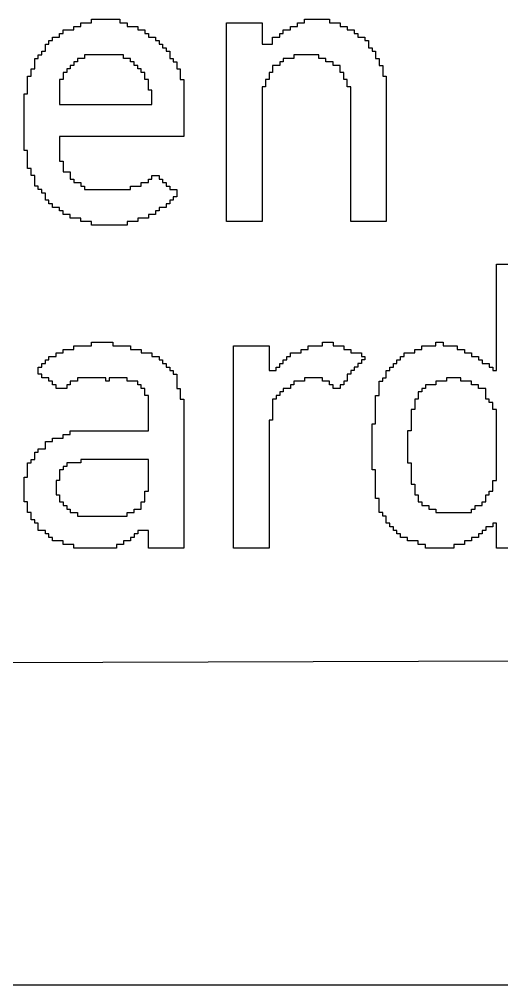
# Model space of a CAD drawing. Header units: millimetres. Extents: x -1.9 to 9.1, y -3.1 to 5.4.
# Drawn here: x 8.3752 to 8.5221, y -2.7498 to -2.4558 of the extents above; entities that cross this region are included whole.
import ezdxf

# ---------------------------------------------------------------- set-up
doc = ezdxf.new("R2010")
doc.units = ezdxf.units.MM
doc.header["$MEASUREMENT"] = 0
doc.layers.add('Mechanical11', color=56, linetype='Continuous')

msp = doc.modelspace()

# ---------------------------------------------------------------- linework, layer by layer
at = {"layer": 'Mechanical11'}
for p, q in [((8.39183, -2.45903), (8.39183, -2.45795)), ((8.39183, -2.45795), (8.394, -2.45795)), ((8.394, -2.45795), (8.394, -2.45687)), ((8.394, -2.45687), (8.39724, -2.45687)), ((8.39724, -2.45687), (8.39724, -2.45579)), ((8.39724, -2.45579), (8.40589, -2.45579)), ((8.40589, -2.45579), (8.40589, -2.45687)), ((8.40589, -2.45687), (8.40805, -2.45687)), ((8.40805, -2.45687), (8.40805, -2.45795)), ((8.40805, -2.45795), (8.41129, -2.45795)), ((8.41129, -2.45795), (8.41129, -2.45903)), ((8.43832, -2.45795), (8.43832, -2.45687)), ((8.43832, -2.45687), (8.44913, -2.45687)), ((8.43832, -2.45903), (8.43832, -2.45795)), ((8.44913, -2.45687), (8.44913, -2.45795)), ((8.44913, -2.45795), (8.44913, -2.45903)), ((8.45777, -2.45903), (8.45777, -2.45795)), ((8.45777, -2.45795), (8.45994, -2.45795)), ((8.45994, -2.45795), (8.45994, -2.45687)), ((8.45994, -2.45687), (8.4621, -2.45687)), ((8.4621, -2.45687), (8.4621, -2.45579)), ((8.4621, -2.45579), (8.46966, -2.45579)), ((8.46966, -2.45579), (8.46966, -2.45687)), ((8.46966, -2.45687), (8.47291, -2.45687)), ((8.47291, -2.45687), (8.47291, -2.45795)), ((8.47291, -2.45795), (8.47507, -2.45795)), ((8.47507, -2.45795), (8.47507, -2.45903)), ((8.38535, -2.46227), (8.38535, -2.46119)), ((8.38535, -2.46119), (8.38751, -2.46119)), ((8.38751, -2.46119), (8.38751, -2.46011)), ((8.38751, -2.46011), (8.38859, -2.46011)), ((8.38859, -2.46011), (8.38859, -2.45903)), ((8.38859, -2.45903), (8.39183, -2.45903)), ((8.41129, -2.45903), (8.41345, -2.45903)), ((8.41345, -2.45903), (8.41345, -2.46011)), ((8.41345, -2.46011), (8.41454, -2.46011)), ((8.41454, -2.46011), (8.41454, -2.46119)), ((8.41454, -2.46119), (8.4167, -2.46119)), ((8.4167, -2.46119), (8.4167, -2.46227)), ((8.43832, -2.46011), (8.43832, -2.45903)), ((8.43832, -2.46119), (8.43832, -2.46011)), ((8.43832, -2.46227), (8.43832, -2.46119)), ((8.44913, -2.45903), (8.44913, -2.46011)), ((8.44913, -2.46011), (8.44913, -2.46119)), ((8.44913, -2.46119), (8.44913, -2.46227)), ((8.45237, -2.46227), (8.45237, -2.46119)), ((8.45237, -2.46119), (8.45453, -2.46119)), ((8.45453, -2.46119), (8.45453, -2.46011)), ((8.45453, -2.46011), (8.45561, -2.46011)), ((8.45561, -2.46011), (8.45561, -2.45903)), ((8.45561, -2.45903), (8.45777, -2.45903)), ((8.47507, -2.45903), (8.47723, -2.45903)), ((8.47723, -2.45903), (8.47723, -2.46011)), ((8.47723, -2.46011), (8.47831, -2.46011)), ((8.47831, -2.46011), (8.47831, -2.46119)), ((8.47831, -2.46119), (8.48047, -2.46119)), ((8.48047, -2.46119), (8.48047, -2.46227)), ((8.38319, -2.46443), (8.38319, -2.46335)), ((8.38319, -2.46335), (8.38427, -2.46335)), ((8.38427, -2.46335), (8.38427, -2.46227)), ((8.38427, -2.46227), (8.38535, -2.46227)), ((8.4167, -2.46227), (8.41778, -2.46227)), ((8.41778, -2.46227), (8.41778, -2.46335)), ((8.41778, -2.46335), (8.41886, -2.46335)), ((8.41886, -2.46335), (8.41886, -2.46443)), ((8.43832, -2.46335), (8.43832, -2.46227)), ((8.43832, -2.46443), (8.43832, -2.46335)), ((8.44913, -2.46227), (8.44913, -2.46335)), ((8.44913, -2.46335), (8.45237, -2.46335)), ((8.45237, -2.46335), (8.45237, -2.46227)), ((8.48047, -2.46227), (8.48156, -2.46227)), ((8.48156, -2.46227), (8.48156, -2.46335)), ((8.48156, -2.46335), (8.48156, -2.46443)), ((8.38103, -2.46768), (8.38103, -2.4666)), ((8.38103, -2.4666), (8.38211, -2.4666)), ((8.38211, -2.4666), (8.38211, -2.46552)), ((8.38211, -2.46552), (8.38319, -2.46552)), ((8.38319, -2.46552), (8.38319, -2.46443)), ((8.40697, -2.4666), (8.39508, -2.4666)), ((8.39508, -2.4666), (8.39508, -2.46768)), ((8.40697, -2.46768), (8.40697, -2.4666)), ((8.41886, -2.46443), (8.41994, -2.46443)), ((8.41994, -2.46443), (8.41994, -2.46552)), ((8.41994, -2.46552), (8.42102, -2.46552)), ((8.42102, -2.46552), (8.42102, -2.4666)), ((8.42102, -2.4666), (8.42102, -2.46768)), ((8.43832, -2.46552), (8.43832, -2.46443)), ((8.43832, -2.4666), (8.43832, -2.46552)), ((8.43832, -2.46768), (8.43832, -2.4666)), ((8.46642, -2.4666), (8.45885, -2.4666)), ((8.45885, -2.4666), (8.45885, -2.46768)), ((8.46642, -2.46768), (8.46642, -2.4666)), ((8.48156, -2.46443), (8.48264, -2.46443)), ((8.48264, -2.46443), (8.48264, -2.46552)), ((8.48264, -2.46552), (8.48372, -2.46552)), ((8.48372, -2.46552), (8.48372, -2.4666)), ((8.48372, -2.4666), (8.48372, -2.46768)), ((8.37994, -2.46876), (8.37994, -2.46768)), ((8.37994, -2.46768), (8.38103, -2.46768)), ((8.37994, -2.46984), (8.37994, -2.46876)), ((8.37994, -2.47092), (8.37994, -2.46984)), ((8.39183, -2.46984), (8.39075, -2.46984)), ((8.39075, -2.46984), (8.39075, -2.47092)), ((8.39292, -2.46876), (8.39183, -2.46876)), ((8.39183, -2.46876), (8.39183, -2.46984)), ((8.39508, -2.46768), (8.39292, -2.46768)), ((8.39292, -2.46768), (8.39292, -2.46876)), ((8.40913, -2.46768), (8.40697, -2.46768)), ((8.40913, -2.46876), (8.40913, -2.46768)), ((8.41021, -2.46876), (8.40913, -2.46876)), ((8.41021, -2.46984), (8.41021, -2.46876)), ((8.41129, -2.46984), (8.41021, -2.46984)), ((8.41129, -2.47092), (8.41129, -2.46984)), ((8.42102, -2.46768), (8.4221, -2.46768)), ((8.4221, -2.46768), (8.4221, -2.46876)), ((8.4221, -2.46876), (8.42318, -2.46876)), ((8.42318, -2.46876), (8.42318, -2.46984)), ((8.42318, -2.46984), (8.42318, -2.47092)), ((8.43832, -2.46876), (8.43832, -2.46768)), ((8.43832, -2.46984), (8.43832, -2.46876)), ((8.43832, -2.47092), (8.43832, -2.46984)), ((8.45453, -2.46984), (8.45237, -2.46984)), ((8.45237, -2.46984), (8.45237, -2.47092)), ((8.45561, -2.46876), (8.45453, -2.46876)), ((8.45453, -2.46876), (8.45453, -2.46984)), ((8.45885, -2.46768), (8.45561, -2.46768)), ((8.45561, -2.46768), (8.45561, -2.46876)), ((8.46858, -2.46768), (8.46642, -2.46768)), ((8.46858, -2.46876), (8.46858, -2.46768)), ((8.47075, -2.46876), (8.46858, -2.46876)), ((8.47075, -2.46984), (8.47075, -2.46876)), ((8.47291, -2.46984), (8.47075, -2.46984)), ((8.47291, -2.47092), (8.47291, -2.46984)), ((8.48372, -2.46768), (8.4848, -2.46768)), ((8.4848, -2.46768), (8.4848, -2.46876)), ((8.4848, -2.46876), (8.4848, -2.46984)), ((8.4848, -2.46984), (8.48588, -2.46984)), ((8.48588, -2.46984), (8.48588, -2.47092)), ((8.37886, -2.472), (8.37886, -2.47092)), ((8.37886, -2.47092), (8.37994, -2.47092)), ((8.37886, -2.47308), (8.37886, -2.472)), ((8.38967, -2.472), (8.38859, -2.472)), ((8.38859, -2.472), (8.38859, -2.47308)), ((8.39075, -2.47092), (8.38967, -2.47092)), ((8.38967, -2.47092), (8.38967, -2.472)), ((8.41237, -2.47092), (8.41129, -2.47092)), ((8.41237, -2.472), (8.41237, -2.47092)), ((8.41345, -2.472), (8.41237, -2.472)), ((8.41345, -2.47308), (8.41345, -2.472)), ((8.42318, -2.47092), (8.42426, -2.47092)), ((8.42426, -2.47092), (8.42426, -2.472)), ((8.42426, -2.472), (8.42426, -2.47308)), ((8.43832, -2.472), (8.43832, -2.47092)), ((8.43832, -2.47308), (8.43832, -2.472)), ((8.45237, -2.472), (8.45129, -2.472)), ((8.45129, -2.472), (8.45129, -2.47308)), ((8.45237, -2.47092), (8.45237, -2.472)), ((8.47291, -2.472), (8.47291, -2.47092)), ((8.47399, -2.472), (8.47291, -2.472)), ((8.47399, -2.47308), (8.47399, -2.472)), ((8.48588, -2.47092), (8.48588, -2.472)), ((8.48588, -2.472), (8.48588, -2.47308)), ((8.37778, -2.47416), (8.37778, -2.47308)), ((8.37778, -2.47308), (8.37886, -2.47308)), ((8.37778, -2.47524), (8.37778, -2.47416)), ((8.37778, -2.47633), (8.37778, -2.47524)), ((8.38859, -2.47416), (8.38751, -2.47416)), ((8.38751, -2.47416), (8.38751, -2.47524)), ((8.38751, -2.47524), (8.38751, -2.47633)), ((8.38859, -2.47308), (8.38859, -2.47416)), ((8.41345, -2.47416), (8.41345, -2.47308)), ((8.41454, -2.47416), (8.41345, -2.47416)), ((8.41454, -2.47524), (8.41454, -2.47416)), ((8.41454, -2.47633), (8.41454, -2.47524)), ((8.42426, -2.47308), (8.42426, -2.47416)), ((8.42426, -2.47416), (8.42534, -2.47416)), ((8.42534, -2.47416), (8.42534, -2.47524)), ((8.42534, -2.47524), (8.42534, -2.47633)), ((8.43832, -2.47416), (8.43832, -2.47308)), ((8.43832, -2.47524), (8.43832, -2.47416)), ((8.43832, -2.47633), (8.43832, -2.47524)), ((8.45129, -2.47416), (8.45021, -2.47416)), ((8.45021, -2.47416), (8.45021, -2.47524)), ((8.45021, -2.47524), (8.45021, -2.47633)), ((8.45129, -2.47308), (8.45129, -2.47416)), ((8.47399, -2.47416), (8.47399, -2.47308)), ((8.47507, -2.47416), (8.47399, -2.47416)), ((8.47507, -2.47524), (8.47507, -2.47416)), ((8.47507, -2.47633), (8.47507, -2.47524)), ((8.48588, -2.47308), (8.48696, -2.47308)), ((8.48696, -2.47308), (8.48696, -2.47416)), ((8.48696, -2.47416), (8.48696, -2.47524)), ((8.48696, -2.47524), (8.48696, -2.47633)), ((8.3767, -2.47957), (8.3767, -2.47849)), ((8.3767, -2.47849), (8.37778, -2.47849)), ((8.37778, -2.47741), (8.37778, -2.47633)), ((8.37778, -2.47849), (8.37778, -2.47741)), ((8.38751, -2.47633), (8.38751, -2.47741)), ((8.38751, -2.47741), (8.38751, -2.47849)), ((8.38751, -2.47849), (8.38751, -2.47957)), ((8.41454, -2.47741), (8.41454, -2.47633)), ((8.41562, -2.47741), (8.41454, -2.47741)), ((8.41562, -2.47849), (8.41562, -2.47741)), ((8.41562, -2.47957), (8.41562, -2.47849)), ((8.42534, -2.47633), (8.42534, -2.47741)), ((8.42534, -2.47741), (8.42534, -2.47849)), ((8.42534, -2.47849), (8.42534, -2.47957)), ((8.43832, -2.47741), (8.43832, -2.47633)), ((8.43832, -2.47849), (8.43832, -2.47741)), ((8.43832, -2.47957), (8.43832, -2.47849)), ((8.45021, -2.47633), (8.44913, -2.47633)), ((8.44913, -2.47633), (8.44913, -2.47741)), ((8.44913, -2.47741), (8.44913, -2.47849)), ((8.44913, -2.47849), (8.44913, -2.47957)), ((8.47615, -2.47633), (8.47507, -2.47633)), ((8.47615, -2.47741), (8.47615, -2.47633)), ((8.47615, -2.47849), (8.47615, -2.47741)), ((8.47615, -2.47957), (8.47615, -2.47849)), ((8.48696, -2.47633), (8.48696, -2.47741)), ((8.48696, -2.47741), (8.48696, -2.47849)), ((8.48696, -2.47849), (8.48696, -2.47957)), ((8.3767, -2.48065), (8.3767, -2.47957)), ((8.3767, -2.48173), (8.3767, -2.48065)), ((8.3767, -2.48281), (8.3767, -2.48173)), ((8.38751, -2.47957), (8.38751, -2.48065)), ((8.38751, -2.48065), (8.38751, -2.48173)), ((8.38751, -2.48173), (8.41562, -2.48173)), ((8.41562, -2.48065), (8.41562, -2.47957)), ((8.41562, -2.48173), (8.41562, -2.48065)), ((8.42534, -2.47957), (8.42534, -2.48065)), ((8.42534, -2.48065), (8.42534, -2.48173)), ((8.42534, -2.48173), (8.42534, -2.48281)), ((8.43832, -2.48065), (8.43832, -2.47957)), ((8.43832, -2.48173), (8.43832, -2.48065)), ((8.43832, -2.48281), (8.43832, -2.48173)), ((8.44913, -2.47957), (8.44913, -2.48065)), ((8.44913, -2.48065), (8.44913, -2.48173)), ((8.44913, -2.48173), (8.44913, -2.48281)), ((8.47615, -2.48065), (8.47615, -2.47957)), ((8.47615, -2.48173), (8.47615, -2.48065)), ((8.47615, -2.48281), (8.47615, -2.48173)), ((8.48696, -2.47957), (8.48696, -2.48065)), ((8.48696, -2.48065), (8.48696, -2.48173)), ((8.48696, -2.48173), (8.48696, -2.48281)), ((8.3767, -2.48389), (8.3767, -2.48281)), ((8.3767, -2.48497), (8.3767, -2.48389)), ((8.42534, -2.48281), (8.42534, -2.48389)), ((8.42534, -2.48389), (8.42534, -2.48497)), ((8.43832, -2.48389), (8.43832, -2.48281)), ((8.43832, -2.48497), (8.43832, -2.48389)), ((8.44913, -2.48281), (8.44913, -2.48389)), ((8.44913, -2.48389), (8.44913, -2.48497)), ((8.47615, -2.48389), (8.47615, -2.48281)), ((8.47615, -2.48497), (8.47615, -2.48389)), ((8.48696, -2.48281), (8.48696, -2.48389)), ((8.48696, -2.48389), (8.48696, -2.48497)), ((8.3767, -2.48605), (8.3767, -2.48497)), ((8.3767, -2.48713), (8.3767, -2.48605)), ((8.3767, -2.48822), (8.3767, -2.48713)), ((8.42534, -2.48497), (8.42534, -2.48605)), ((8.42534, -2.48605), (8.42534, -2.48713)), ((8.42534, -2.48713), (8.42534, -2.48822)), ((8.43832, -2.48605), (8.43832, -2.48497)), ((8.43832, -2.48713), (8.43832, -2.48605)), ((8.43832, -2.48822), (8.43832, -2.48713)), ((8.44913, -2.48497), (8.44913, -2.48605)), ((8.44913, -2.48605), (8.44913, -2.48713)), ((8.44913, -2.48713), (8.44913, -2.48822)), ((8.47615, -2.48605), (8.47615, -2.48497)), ((8.47615, -2.48713), (8.47615, -2.48605)), ((8.47615, -2.48822), (8.47615, -2.48713)), ((8.48696, -2.48497), (8.48696, -2.48605)), ((8.48696, -2.48605), (8.48696, -2.48713)), ((8.48696, -2.48713), (8.48696, -2.48822)), ((8.3767, -2.4893), (8.3767, -2.48822)), ((8.3767, -2.49038), (8.3767, -2.4893)), ((8.3767, -2.49146), (8.3767, -2.49038)), ((8.42534, -2.48822), (8.42534, -2.4893)), ((8.42534, -2.4893), (8.42534, -2.49038)), ((8.42534, -2.49038), (8.42534, -2.49146)), ((8.43832, -2.4893), (8.43832, -2.48822)), ((8.43832, -2.49038), (8.43832, -2.4893)), ((8.43832, -2.49146), (8.43832, -2.49038)), ((8.44913, -2.48822), (8.44913, -2.4893)), ((8.44913, -2.4893), (8.44913, -2.49038)), ((8.44913, -2.49038), (8.44913, -2.49146)), ((8.47615, -2.4893), (8.47615, -2.48822)), ((8.47615, -2.49038), (8.47615, -2.4893)), ((8.47615, -2.49146), (8.47615, -2.49038)), ((8.48696, -2.48822), (8.48696, -2.4893)), ((8.48696, -2.4893), (8.48696, -2.49038)), ((8.48696, -2.49038), (8.48696, -2.49146)), ((8.3767, -2.49254), (8.3767, -2.49146)), ((8.3767, -2.49362), (8.3767, -2.49254)), ((8.3767, -2.4947), (8.3767, -2.49362)), ((8.42534, -2.49146), (8.38751, -2.49146)), ((8.38751, -2.49146), (8.38751, -2.49254)), ((8.38751, -2.49254), (8.38751, -2.49362)), ((8.38751, -2.49362), (8.38751, -2.4947)), ((8.43832, -2.49254), (8.43832, -2.49146)), ((8.43832, -2.49362), (8.43832, -2.49254)), ((8.43832, -2.4947), (8.43832, -2.49362)), ((8.44913, -2.49146), (8.44913, -2.49254)), ((8.44913, -2.49254), (8.44913, -2.49362)), ((8.44913, -2.49362), (8.44913, -2.4947)), ((8.47615, -2.49254), (8.47615, -2.49146)), ((8.47615, -2.49362), (8.47615, -2.49254)), ((8.47615, -2.4947), (8.47615, -2.49362)), ((8.48696, -2.49146), (8.48696, -2.49254)), ((8.48696, -2.49254), (8.48696, -2.49362)), ((8.48696, -2.49362), (8.48696, -2.4947)), ((8.3767, -2.49578), (8.3767, -2.4947)), ((8.37778, -2.49578), (8.3767, -2.49578)), ((8.37778, -2.49686), (8.37778, -2.49578)), ((8.38751, -2.4947), (8.38751, -2.49578)), ((8.38751, -2.49578), (8.38751, -2.49686)), ((8.43832, -2.49578), (8.43832, -2.4947)), ((8.43832, -2.49686), (8.43832, -2.49578)), ((8.44913, -2.4947), (8.44913, -2.49578)), ((8.44913, -2.49578), (8.44913, -2.49686)), ((8.47615, -2.49578), (8.47615, -2.4947)), ((8.47615, -2.49686), (8.47615, -2.49578)), ((8.48696, -2.4947), (8.48696, -2.49578)), ((8.48696, -2.49578), (8.48696, -2.49686)), ((8.37778, -2.49794), (8.37778, -2.49686)), ((8.37778, -2.49903), (8.37778, -2.49794)), ((8.37778, -2.50011), (8.37778, -2.49903)), ((8.38751, -2.49686), (8.38751, -2.49794)), ((8.38751, -2.49794), (8.38751, -2.49903)), ((8.38751, -2.49903), (8.38859, -2.49903)), ((8.38859, -2.49903), (8.38859, -2.50011)), ((8.43832, -2.49794), (8.43832, -2.49686)), ((8.43832, -2.49903), (8.43832, -2.49794)), ((8.43832, -2.50011), (8.43832, -2.49903)), ((8.44913, -2.49686), (8.44913, -2.49794)), ((8.44913, -2.49794), (8.44913, -2.49903)), ((8.44913, -2.49903), (8.44913, -2.50011)), ((8.47615, -2.49794), (8.47615, -2.49686)), ((8.47615, -2.49903), (8.47615, -2.49794)), ((8.47615, -2.50011), (8.47615, -2.49903)), ((8.48696, -2.49686), (8.48696, -2.49794)), ((8.48696, -2.49794), (8.48696, -2.49903)), ((8.48696, -2.49903), (8.48696, -2.50011)), ((8.37778, -2.50119), (8.37778, -2.50011)), ((8.37886, -2.50119), (8.37778, -2.50119)), ((8.37886, -2.50227), (8.37886, -2.50119)), ((8.37886, -2.50335), (8.37886, -2.50227)), ((8.38859, -2.50011), (8.38859, -2.50119)), ((8.38859, -2.50119), (8.38859, -2.50227)), ((8.38859, -2.50227), (8.39075, -2.50227)), ((8.39075, -2.50227), (8.39075, -2.50335)), ((8.43832, -2.50119), (8.43832, -2.50011)), ((8.43832, -2.50227), (8.43832, -2.50119)), ((8.43832, -2.50335), (8.43832, -2.50227)), ((8.44913, -2.50011), (8.44913, -2.50119)), ((8.44913, -2.50119), (8.44913, -2.50227)), ((8.44913, -2.50227), (8.44913, -2.50335)), ((8.47615, -2.50119), (8.47615, -2.50011)), ((8.47615, -2.50227), (8.47615, -2.50119)), ((8.47615, -2.50335), (8.47615, -2.50227)), ((8.48696, -2.50011), (8.48696, -2.50119)), ((8.48696, -2.50119), (8.48696, -2.50227)), ((8.48696, -2.50227), (8.48696, -2.50335)), ((8.37994, -2.50335), (8.37886, -2.50335)), ((8.37994, -2.50443), (8.37994, -2.50335)), ((8.37994, -2.50551), (8.37994, -2.50443)), ((8.39075, -2.50335), (8.39075, -2.50443)), ((8.39075, -2.50443), (8.39183, -2.50443)), ((8.39183, -2.50443), (8.39183, -2.50551)), ((8.41454, -2.50551), (8.41454, -2.50443)), ((8.41454, -2.50443), (8.41562, -2.50443)), ((8.41562, -2.50443), (8.41562, -2.50335)), ((8.41562, -2.50335), (8.41778, -2.50335)), ((8.41778, -2.50335), (8.41778, -2.50443)), ((8.41778, -2.50443), (8.41886, -2.50443)), ((8.41886, -2.50443), (8.41886, -2.50551)), ((8.43832, -2.50443), (8.43832, -2.50335)), ((8.43832, -2.50551), (8.43832, -2.50443)), ((8.44913, -2.50335), (8.44913, -2.50443)), ((8.44913, -2.50443), (8.44913, -2.50551)), ((8.47615, -2.50443), (8.47615, -2.50335)), ((8.47615, -2.50551), (8.47615, -2.50443)), ((8.48696, -2.50335), (8.48696, -2.50443)), ((8.48696, -2.50443), (8.48696, -2.50551)), ((8.37994, -2.50659), (8.37994, -2.50551)), ((8.38103, -2.50659), (8.37994, -2.50659)), ((8.38103, -2.50767), (8.38103, -2.50659)), ((8.38211, -2.50767), (8.38103, -2.50767)), ((8.38211, -2.50875), (8.38211, -2.50767)), ((8.39183, -2.50551), (8.394, -2.50551)), ((8.394, -2.50551), (8.394, -2.50659)), ((8.394, -2.50659), (8.39508, -2.50659)), ((8.39508, -2.50659), (8.39508, -2.50767)), ((8.39508, -2.50767), (8.40913, -2.50767)), ((8.40913, -2.50767), (8.40913, -2.50659)), ((8.40913, -2.50659), (8.41237, -2.50659)), ((8.41237, -2.50659), (8.41237, -2.50551)), ((8.41237, -2.50551), (8.41454, -2.50551)), ((8.41886, -2.50551), (8.41994, -2.50551)), ((8.41994, -2.50551), (8.41994, -2.50659)), ((8.41994, -2.50659), (8.42102, -2.50659)), ((8.42102, -2.50659), (8.42102, -2.50767)), ((8.42102, -2.50767), (8.42318, -2.50767)), ((8.42318, -2.50767), (8.42318, -2.50875)), ((8.43832, -2.50659), (8.43832, -2.50551)), ((8.43832, -2.50767), (8.43832, -2.50659)), ((8.43832, -2.50875), (8.43832, -2.50767)), ((8.44913, -2.50551), (8.44913, -2.50659)), ((8.44913, -2.50659), (8.44913, -2.50767)), ((8.44913, -2.50767), (8.44913, -2.50875)), ((8.47615, -2.50659), (8.47615, -2.50551)), ((8.47615, -2.50767), (8.47615, -2.50659)), ((8.47615, -2.50875), (8.47615, -2.50767)), ((8.48696, -2.50551), (8.48696, -2.50659)), ((8.48696, -2.50659), (8.48696, -2.50767)), ((8.48696, -2.50767), (8.48696, -2.50875)), ((8.38319, -2.50875), (8.38211, -2.50875)), ((8.38319, -2.50984), (8.38319, -2.50875)), ((8.38319, -2.51092), (8.38319, -2.50984)), ((8.38427, -2.51092), (8.38319, -2.51092)), ((8.38427, -2.512), (8.38427, -2.51092)), ((8.4221, -2.51092), (8.42102, -2.51092)), ((8.42102, -2.51092), (8.42102, -2.512)), ((8.42318, -2.50984), (8.4221, -2.50984)), ((8.4221, -2.50984), (8.4221, -2.51092)), ((8.42318, -2.50875), (8.42318, -2.50984)), ((8.43832, -2.50984), (8.43832, -2.50875)), ((8.43832, -2.51092), (8.43832, -2.50984)), ((8.43832, -2.512), (8.43832, -2.51092)), ((8.44913, -2.50875), (8.44913, -2.50984)), ((8.44913, -2.50984), (8.44913, -2.51092)), ((8.44913, -2.51092), (8.44913, -2.512)), ((8.47615, -2.50984), (8.47615, -2.50875)), ((8.47615, -2.51092), (8.47615, -2.50984)), ((8.47615, -2.512), (8.47615, -2.51092)), ((8.48696, -2.50875), (8.48696, -2.50984)), ((8.48696, -2.50984), (8.48696, -2.51092)), ((8.48696, -2.51092), (8.48696, -2.512)), ((8.38535, -2.512), (8.38427, -2.512)), ((8.38535, -2.51308), (8.38535, -2.512)), ((8.38751, -2.51308), (8.38535, -2.51308)), ((8.38751, -2.51416), (8.38751, -2.51308)), ((8.38859, -2.51416), (8.38751, -2.51416)), ((8.38859, -2.51524), (8.38859, -2.51416)), ((8.41778, -2.51416), (8.4167, -2.51416)), ((8.4167, -2.51416), (8.4167, -2.51524)), ((8.41994, -2.51308), (8.41778, -2.51308)), ((8.41778, -2.51308), (8.41778, -2.51416)), ((8.42102, -2.512), (8.41994, -2.512)), ((8.41994, -2.512), (8.41994, -2.51308)), ((8.43832, -2.51308), (8.43832, -2.512)), ((8.43832, -2.51416), (8.43832, -2.51308)), ((8.43832, -2.51524), (8.43832, -2.51416)), ((8.44913, -2.512), (8.44913, -2.51308)), ((8.44913, -2.51308), (8.44913, -2.51416)), ((8.44913, -2.51416), (8.44913, -2.51524)), ((8.47615, -2.51308), (8.47615, -2.512)), ((8.47615, -2.51416), (8.47615, -2.51308)), ((8.47615, -2.51524), (8.47615, -2.51416)), ((8.48696, -2.512), (8.48696, -2.51308)), ((8.48696, -2.51308), (8.48696, -2.51416)), ((8.48696, -2.51416), (8.48696, -2.51524)), ((8.39075, -2.51524), (8.38859, -2.51524)), ((8.39075, -2.51632), (8.39075, -2.51524)), ((8.394, -2.51632), (8.39075, -2.51632)), ((8.394, -2.5174), (8.394, -2.51632)), ((8.41454, -2.51632), (8.41129, -2.51632)), ((8.41129, -2.51632), (8.41129, -2.5174)), ((8.4167, -2.51524), (8.41454, -2.51524)), ((8.41454, -2.51524), (8.41454, -2.51632)), ((8.43832, -2.51632), (8.43832, -2.51524)), ((8.43832, -2.5174), (8.43832, -2.51632)), ((8.44913, -2.51524), (8.44913, -2.51632)), ((8.44913, -2.51632), (8.44913, -2.5174)), ((8.47615, -2.51632), (8.47615, -2.51524)), ((8.47615, -2.5174), (8.47615, -2.51632)), ((8.48696, -2.51524), (8.48696, -2.51632)), ((8.48696, -2.51632), (8.48696, -2.5174)), ((8.39724, -2.5174), (8.394, -2.5174)), ((8.39724, -2.51848), (8.39724, -2.5174)), ((8.40805, -2.51848), (8.39724, -2.51848)), ((8.41129, -2.5174), (8.40805, -2.5174)), ((8.40805, -2.5174), (8.40805, -2.51848)), ((8.44913, -2.5174), (8.43832, -2.5174)), ((8.48696, -2.5174), (8.47615, -2.5174)), ((8.52047, -2.53145), (8.52047, -2.53037)), ((8.52047, -2.53037), (8.53128, -2.53037)), ((8.52047, -2.53254), (8.52047, -2.53145)), ((8.52047, -2.53362), (8.52047, -2.53254)), ((8.52047, -2.5347), (8.52047, -2.53362)), ((8.52047, -2.53578), (8.52047, -2.5347)), ((8.52047, -2.53686), (8.52047, -2.53578)), ((8.52047, -2.53794), (8.52047, -2.53686)), ((8.52047, -2.53902), (8.52047, -2.53794)), ((8.52047, -2.5401), (8.52047, -2.53902)), ((8.52047, -2.54118), (8.52047, -2.5401)), ((8.52047, -2.54226), (8.52047, -2.54118)), ((8.52047, -2.54335), (8.52047, -2.54226)), ((8.52047, -2.54443), (8.52047, -2.54335)), ((8.52047, -2.54551), (8.52047, -2.54443)), ((8.52047, -2.54659), (8.52047, -2.54551)), ((8.52047, -2.54767), (8.52047, -2.54659)), ((8.52047, -2.54875), (8.52047, -2.54767)), ((8.52047, -2.54983), (8.52047, -2.54875)), ((8.52047, -2.55091), (8.52047, -2.54983)), ((8.52047, -2.55199), (8.52047, -2.55091)), ((8.52047, -2.55307), (8.52047, -2.55199)), ((8.39183, -2.55632), (8.39183, -2.55524)), ((8.39183, -2.55524), (8.39724, -2.55524)), ((8.39724, -2.55524), (8.39724, -2.55416)), ((8.39724, -2.55416), (8.40373, -2.55416)), ((8.40373, -2.55416), (8.40373, -2.55524)), ((8.40373, -2.55524), (8.40913, -2.55524)), ((8.40913, -2.55524), (8.40913, -2.55632)), ((8.44048, -2.55632), (8.44048, -2.55524)), ((8.44048, -2.55524), (8.45129, -2.55524)), ((8.45129, -2.55524), (8.45129, -2.55632)), ((8.46318, -2.55632), (8.46318, -2.55524)), ((8.46318, -2.55524), (8.4675, -2.55524)), ((8.4675, -2.55524), (8.4675, -2.55416)), ((8.4675, -2.55416), (8.47075, -2.55416)), ((8.47075, -2.55416), (8.47075, -2.55524)), ((8.47075, -2.55524), (8.47399, -2.55524)), ((8.47399, -2.55524), (8.47399, -2.55632)), ((8.49777, -2.55632), (8.49777, -2.55524)), ((8.49777, -2.55524), (8.50209, -2.55524)), ((8.50209, -2.55524), (8.50209, -2.55416)), ((8.50209, -2.55416), (8.50426, -2.55416)), ((8.50426, -2.55416), (8.50426, -2.55524)), ((8.50426, -2.55524), (8.50858, -2.55524)), ((8.50858, -2.55524), (8.50858, -2.55632)), ((8.52047, -2.55416), (8.52047, -2.55307)), ((8.52047, -2.55524), (8.52047, -2.55416)), ((8.52047, -2.55632), (8.52047, -2.55524)), ((8.38643, -2.55848), (8.38643, -2.5574)), ((8.38643, -2.5574), (8.38859, -2.5574)), ((8.38859, -2.5574), (8.38859, -2.55632)), ((8.38859, -2.55632), (8.39183, -2.55632)), ((8.40913, -2.55632), (8.41237, -2.55632)), ((8.41237, -2.55632), (8.41237, -2.5574)), ((8.41237, -2.5574), (8.41562, -2.5574)), ((8.41562, -2.5574), (8.41562, -2.55848)), ((8.44048, -2.5574), (8.44048, -2.55632)), ((8.44048, -2.55848), (8.44048, -2.5574)), ((8.45129, -2.55632), (8.45129, -2.5574)), ((8.45129, -2.5574), (8.45129, -2.55848)), ((8.45777, -2.55848), (8.45777, -2.5574)), ((8.45777, -2.5574), (8.46102, -2.5574)), ((8.46102, -2.5574), (8.46102, -2.55632)), ((8.46102, -2.55632), (8.46318, -2.55632)), ((8.47399, -2.55632), (8.47615, -2.55632)), ((8.47615, -2.55632), (8.47615, -2.5574)), ((8.47615, -2.5574), (8.47939, -2.5574)), ((8.47939, -2.5574), (8.47939, -2.55848)), ((8.49236, -2.55848), (8.49236, -2.5574)), ((8.49236, -2.5574), (8.49561, -2.5574)), ((8.49561, -2.5574), (8.49561, -2.55632)), ((8.49561, -2.55632), (8.49777, -2.55632)), ((8.50858, -2.55632), (8.51074, -2.55632)), ((8.51074, -2.55632), (8.51074, -2.5574)), ((8.51074, -2.5574), (8.5129, -2.5574)), ((8.5129, -2.5574), (8.5129, -2.55848)), ((8.52047, -2.5574), (8.52047, -2.55632)), ((8.52047, -2.55848), (8.52047, -2.5574)), ((8.38211, -2.56172), (8.38211, -2.56064)), ((8.38211, -2.56064), (8.38319, -2.56064)), ((8.38319, -2.56064), (8.38319, -2.55956)), ((8.38319, -2.55956), (8.38427, -2.55956)), ((8.38427, -2.55956), (8.38427, -2.55848)), ((8.38427, -2.55848), (8.38643, -2.55848)), ((8.41562, -2.55848), (8.41778, -2.55848)), ((8.41778, -2.55848), (8.41778, -2.55956)), ((8.41778, -2.55956), (8.41886, -2.55956)), ((8.41886, -2.55956), (8.41886, -2.56064)), ((8.41886, -2.56064), (8.41994, -2.56064)), ((8.41994, -2.56064), (8.41994, -2.56172)), ((8.44048, -2.55956), (8.44048, -2.55848)), ((8.44048, -2.56064), (8.44048, -2.55956)), ((8.44048, -2.56172), (8.44048, -2.56064)), ((8.45129, -2.55848), (8.45129, -2.55956)), ((8.45129, -2.55956), (8.45129, -2.56064)), ((8.45129, -2.56064), (8.45129, -2.56172)), ((8.45453, -2.56172), (8.45453, -2.56064)), ((8.45453, -2.56064), (8.45561, -2.56064)), ((8.45561, -2.56064), (8.45561, -2.55956)), ((8.45561, -2.55956), (8.45669, -2.55956)), ((8.45669, -2.55956), (8.45669, -2.55848)), ((8.45669, -2.55848), (8.45777, -2.55848)), ((8.47939, -2.56064), (8.47831, -2.56064)), ((8.47831, -2.56064), (8.47831, -2.56172)), ((8.47939, -2.55848), (8.48047, -2.55848)), ((8.48047, -2.55956), (8.47939, -2.55956)), ((8.47939, -2.55956), (8.47939, -2.56064)), ((8.48047, -2.55848), (8.48047, -2.55956)), ((8.48912, -2.56172), (8.48912, -2.56064)), ((8.48912, -2.56064), (8.4902, -2.56064)), ((8.4902, -2.56064), (8.4902, -2.55956)), ((8.4902, -2.55956), (8.49128, -2.55956)), ((8.49128, -2.55956), (8.49128, -2.55848)), ((8.49128, -2.55848), (8.49236, -2.55848)), ((8.5129, -2.55848), (8.51507, -2.55848)), ((8.51507, -2.55848), (8.51507, -2.55956)), ((8.51507, -2.55956), (8.51615, -2.55956)), ((8.51615, -2.55956), (8.51615, -2.56064)), ((8.51615, -2.56064), (8.51831, -2.56064)), ((8.51831, -2.56064), (8.51831, -2.56172)), ((8.52047, -2.55956), (8.52047, -2.55848)), ((8.52047, -2.56064), (8.52047, -2.55956)), ((8.52047, -2.56172), (8.52047, -2.56064)), ((8.38103, -2.5628), (8.38103, -2.56172)), ((8.38103, -2.56172), (8.38211, -2.56172)), ((8.38103, -2.56388), (8.38103, -2.5628)), ((8.38211, -2.56388), (8.38103, -2.56388)), ((8.38211, -2.56496), (8.38211, -2.56388)), ((8.41994, -2.56172), (8.42102, -2.56172)), ((8.42102, -2.56172), (8.42102, -2.5628)), ((8.42102, -2.5628), (8.4221, -2.5628)), ((8.4221, -2.5628), (8.4221, -2.56388)), ((8.4221, -2.56388), (8.42318, -2.56388)), ((8.42318, -2.56388), (8.42318, -2.56496)), ((8.44048, -2.5628), (8.44048, -2.56172)), ((8.44048, -2.56388), (8.44048, -2.5628)), ((8.44048, -2.56496), (8.44048, -2.56388)), ((8.45129, -2.56172), (8.45129, -2.5628)), ((8.45129, -2.5628), (8.45345, -2.5628)), ((8.45345, -2.5628), (8.45345, -2.56172)), ((8.45345, -2.56172), (8.45453, -2.56172)), ((8.47615, -2.56388), (8.47507, -2.56388)), ((8.47507, -2.56388), (8.47507, -2.56496)), ((8.47723, -2.5628), (8.47615, -2.5628)), ((8.47615, -2.5628), (8.47615, -2.56388)), ((8.47831, -2.56172), (8.47723, -2.56172)), ((8.47723, -2.56172), (8.47723, -2.5628)), ((8.48696, -2.56388), (8.48696, -2.5628)), ((8.48696, -2.5628), (8.48804, -2.5628)), ((8.48696, -2.56496), (8.48696, -2.56388)), ((8.48804, -2.5628), (8.48804, -2.56172)), ((8.48804, -2.56172), (8.48912, -2.56172)), ((8.51831, -2.56172), (8.51939, -2.56172)), ((8.51939, -2.56172), (8.51939, -2.5628)), ((8.51939, -2.5628), (8.52047, -2.5628)), ((8.52047, -2.5628), (8.52047, -2.56172)), ((8.38427, -2.56496), (8.38211, -2.56496)), ((8.38427, -2.56605), (8.38427, -2.56496)), ((8.38535, -2.56605), (8.38427, -2.56605)), ((8.38535, -2.56713), (8.38535, -2.56605)), ((8.38643, -2.56713), (8.38535, -2.56713)), ((8.38643, -2.56821), (8.38643, -2.56713)), ((8.39075, -2.56713), (8.38967, -2.56713)), ((8.38967, -2.56713), (8.38967, -2.56821)), ((8.39292, -2.56605), (8.39075, -2.56605)), ((8.39075, -2.56605), (8.39075, -2.56713)), ((8.40156, -2.56496), (8.39292, -2.56496)), ((8.39292, -2.56496), (8.39292, -2.56605)), ((8.40156, -2.56605), (8.40156, -2.56496)), ((8.40264, -2.56605), (8.40156, -2.56605)), ((8.40805, -2.56496), (8.40264, -2.56496)), ((8.40264, -2.56496), (8.40264, -2.56605)), ((8.40805, -2.56605), (8.40805, -2.56496)), ((8.41129, -2.56605), (8.40805, -2.56605)), ((8.41129, -2.56713), (8.41129, -2.56605)), ((8.41237, -2.56713), (8.41129, -2.56713)), ((8.41237, -2.56821), (8.41237, -2.56713)), ((8.42318, -2.56496), (8.42318, -2.56605)), ((8.42318, -2.56605), (8.42318, -2.56713)), ((8.42318, -2.56713), (8.42318, -2.56821)), ((8.44048, -2.56605), (8.44048, -2.56496)), ((8.44048, -2.56713), (8.44048, -2.56605)), ((8.44048, -2.56821), (8.44048, -2.56713)), ((8.45885, -2.56713), (8.45777, -2.56713)), ((8.45777, -2.56713), (8.45777, -2.56821)), ((8.4621, -2.56605), (8.45885, -2.56605)), ((8.45885, -2.56605), (8.45885, -2.56713)), ((8.4675, -2.56496), (8.4621, -2.56496)), ((8.4621, -2.56496), (8.4621, -2.56605)), ((8.4675, -2.56605), (8.4675, -2.56496)), ((8.46966, -2.56605), (8.4675, -2.56605)), ((8.46966, -2.56713), (8.46966, -2.56605)), ((8.47075, -2.56713), (8.46966, -2.56713)), ((8.47075, -2.56821), (8.47075, -2.56713)), ((8.47399, -2.56713), (8.47291, -2.56713)), ((8.47291, -2.56713), (8.47291, -2.56821)), ((8.47507, -2.56605), (8.47399, -2.56605)), ((8.47399, -2.56605), (8.47399, -2.56713)), ((8.47507, -2.56496), (8.47507, -2.56605)), ((8.4848, -2.56713), (8.4848, -2.56605)), ((8.4848, -2.56605), (8.48588, -2.56605)), ((8.4848, -2.56821), (8.4848, -2.56713)), ((8.48588, -2.56605), (8.48588, -2.56496)), ((8.48588, -2.56496), (8.48696, -2.56496)), ((8.50209, -2.56713), (8.49885, -2.56713)), ((8.49885, -2.56713), (8.49885, -2.56821)), ((8.50534, -2.56605), (8.50209, -2.56605)), ((8.50209, -2.56605), (8.50209, -2.56713)), ((8.50966, -2.56496), (8.50534, -2.56496)), ((8.50534, -2.56496), (8.50534, -2.56605)), ((8.50966, -2.56605), (8.50966, -2.56496)), ((8.5129, -2.56605), (8.50966, -2.56605)), ((8.5129, -2.56713), (8.5129, -2.56605)), ((8.51507, -2.56713), (8.5129, -2.56713)), ((8.51507, -2.56821), (8.51507, -2.56713)), ((8.38967, -2.56821), (8.38643, -2.56821)), ((8.41345, -2.56821), (8.41237, -2.56821)), ((8.41345, -2.56929), (8.41345, -2.56821)), ((8.41345, -2.57037), (8.41345, -2.56929)), ((8.42318, -2.56821), (8.42426, -2.56821)), ((8.42426, -2.56821), (8.42426, -2.56929)), ((8.42426, -2.56929), (8.42426, -2.57037)), ((8.44048, -2.56929), (8.44048, -2.56821)), ((8.44048, -2.57037), (8.44048, -2.56929)), ((8.45561, -2.56929), (8.45453, -2.56929)), ((8.45453, -2.56929), (8.45453, -2.57037)), ((8.45777, -2.56821), (8.45561, -2.56821)), ((8.45561, -2.56821), (8.45561, -2.56929)), ((8.47291, -2.56821), (8.47075, -2.56821)), ((8.4848, -2.56929), (8.4848, -2.56821)), ((8.4848, -2.57037), (8.4848, -2.56929)), ((8.49777, -2.56929), (8.49669, -2.56929)), ((8.49669, -2.56929), (8.49669, -2.57037)), ((8.49885, -2.56821), (8.49777, -2.56821)), ((8.49777, -2.56821), (8.49777, -2.56929)), ((8.51723, -2.56821), (8.51507, -2.56821)), ((8.51723, -2.56929), (8.51723, -2.56821)), ((8.51723, -2.57037), (8.51723, -2.56929)), ((8.41454, -2.57037), (8.41345, -2.57037)), ((8.41454, -2.57145), (8.41454, -2.57037)), ((8.41454, -2.57253), (8.41454, -2.57145)), ((8.41454, -2.57361), (8.41454, -2.57253)), ((8.42426, -2.57037), (8.42426, -2.57145)), ((8.42426, -2.57145), (8.42534, -2.57145)), ((8.42534, -2.57145), (8.42534, -2.57253)), ((8.42534, -2.57253), (8.42534, -2.57361)), ((8.44048, -2.57145), (8.44048, -2.57037)), ((8.44048, -2.57253), (8.44048, -2.57145)), ((8.44048, -2.57361), (8.44048, -2.57253)), ((8.45345, -2.57145), (8.45237, -2.57145)), ((8.45237, -2.57145), (8.45237, -2.57253)), ((8.45237, -2.57253), (8.45237, -2.57361)), ((8.45453, -2.57037), (8.45345, -2.57037)), ((8.45345, -2.57037), (8.45345, -2.57145)), ((8.48372, -2.57145), (8.48372, -2.57037)), ((8.48372, -2.57037), (8.4848, -2.57037)), ((8.48372, -2.57253), (8.48372, -2.57145)), ((8.48372, -2.57361), (8.48372, -2.57253)), ((8.49669, -2.57145), (8.49561, -2.57145)), ((8.49561, -2.57145), (8.49561, -2.57253)), ((8.49561, -2.57253), (8.49561, -2.57361)), ((8.49669, -2.57037), (8.49669, -2.57145)), ((8.51723, -2.57145), (8.51723, -2.57037)), ((8.51831, -2.57145), (8.51723, -2.57145)), ((8.51831, -2.57253), (8.51831, -2.57145)), ((8.51939, -2.57253), (8.51831, -2.57253)), ((8.51939, -2.57361), (8.51939, -2.57253)), ((8.41454, -2.57469), (8.41454, -2.57361)), ((8.41454, -2.57577), (8.41454, -2.57469)), ((8.41454, -2.57686), (8.41454, -2.57577)), ((8.42534, -2.57361), (8.42534, -2.57469)), ((8.42534, -2.57469), (8.42534, -2.57577)), ((8.42534, -2.57577), (8.42534, -2.57686)), ((8.44048, -2.57469), (8.44048, -2.57361)), ((8.44048, -2.57577), (8.44048, -2.57469)), ((8.44048, -2.57686), (8.44048, -2.57577)), ((8.45237, -2.57361), (8.45237, -2.57469)), ((8.45237, -2.57469), (8.45237, -2.57577)), ((8.45237, -2.57577), (8.45237, -2.57686)), ((8.48372, -2.57469), (8.48372, -2.57361)), ((8.48372, -2.57577), (8.48372, -2.57469)), ((8.48372, -2.57686), (8.48372, -2.57577)), ((8.49561, -2.57469), (8.49453, -2.57469)), ((8.49453, -2.57469), (8.49453, -2.57577)), ((8.49453, -2.57577), (8.49453, -2.57686)), ((8.49561, -2.57361), (8.49561, -2.57469)), ((8.51939, -2.57469), (8.51939, -2.57361)), ((8.52047, -2.57469), (8.51939, -2.57469)), ((8.52047, -2.57577), (8.52047, -2.57469)), ((8.52047, -2.57686), (8.52047, -2.57577)), ((8.41454, -2.57794), (8.41454, -2.57686)), ((8.41454, -2.57902), (8.41454, -2.57794)), ((8.42534, -2.57686), (8.42534, -2.57794)), ((8.42534, -2.57794), (8.42534, -2.57902)), ((8.44048, -2.57794), (8.44048, -2.57686)), ((8.44048, -2.57902), (8.44048, -2.57794)), ((8.45237, -2.57794), (8.45129, -2.57794)), ((8.45129, -2.57794), (8.45129, -2.57902)), ((8.45237, -2.57686), (8.45237, -2.57794)), ((8.48372, -2.57794), (8.48372, -2.57686)), ((8.48372, -2.57902), (8.48372, -2.57794)), ((8.49453, -2.57686), (8.49453, -2.57794)), ((8.49453, -2.57794), (8.49453, -2.57902)), ((8.52047, -2.57794), (8.52047, -2.57686)), ((8.52047, -2.57902), (8.52047, -2.57794)), ((8.39075, -2.58226), (8.39075, -2.58118)), ((8.39075, -2.58118), (8.41454, -2.58118)), ((8.41454, -2.5801), (8.41454, -2.57902)), ((8.41454, -2.58118), (8.41454, -2.5801)), ((8.42534, -2.57902), (8.42534, -2.5801)), ((8.42534, -2.5801), (8.42534, -2.58118)), ((8.42534, -2.58118), (8.42534, -2.58226)), ((8.44048, -2.5801), (8.44048, -2.57902)), ((8.44048, -2.58118), (8.44048, -2.5801)), ((8.44048, -2.58226), (8.44048, -2.58118)), ((8.45129, -2.57902), (8.45129, -2.5801)), ((8.45129, -2.5801), (8.45129, -2.58118)), ((8.45129, -2.58118), (8.45129, -2.58226)), ((8.48264, -2.5801), (8.48264, -2.57902)), ((8.48264, -2.57902), (8.48372, -2.57902)), ((8.48264, -2.58118), (8.48264, -2.5801)), ((8.48264, -2.58226), (8.48264, -2.58118)), ((8.49453, -2.58118), (8.49345, -2.58118)), ((8.49345, -2.58118), (8.49345, -2.58226)), ((8.49453, -2.57902), (8.49453, -2.5801)), ((8.49453, -2.5801), (8.49453, -2.58118)), ((8.52047, -2.5801), (8.52047, -2.57902)), ((8.52047, -2.58118), (8.52047, -2.5801)), ((8.52047, -2.58226), (8.52047, -2.58118)), ((8.38319, -2.5855), (8.38319, -2.58442)), ((8.38319, -2.58442), (8.38535, -2.58442)), ((8.38535, -2.58442), (8.38535, -2.58334)), ((8.38535, -2.58334), (8.38859, -2.58334)), ((8.38859, -2.58334), (8.38859, -2.58226)), ((8.38859, -2.58226), (8.39075, -2.58226)), ((8.42534, -2.58226), (8.42534, -2.58334)), ((8.42534, -2.58334), (8.42534, -2.58442)), ((8.42534, -2.58442), (8.42534, -2.5855)), ((8.44048, -2.58334), (8.44048, -2.58226)), ((8.44048, -2.58442), (8.44048, -2.58334)), ((8.44048, -2.5855), (8.44048, -2.58442)), ((8.45129, -2.58226), (8.45129, -2.58334)), ((8.45129, -2.58334), (8.45129, -2.58442)), ((8.45129, -2.58442), (8.45129, -2.5855)), ((8.48264, -2.58334), (8.48264, -2.58226)), ((8.48264, -2.58442), (8.48264, -2.58334)), ((8.48264, -2.5855), (8.48264, -2.58442)), ((8.49345, -2.58226), (8.49345, -2.58334)), ((8.49345, -2.58334), (8.49345, -2.58442)), ((8.49345, -2.58442), (8.49345, -2.5855)), ((8.52047, -2.58334), (8.52047, -2.58226)), ((8.52047, -2.58442), (8.52047, -2.58334)), ((8.52047, -2.5855), (8.52047, -2.58442)), ((8.37994, -2.58875), (8.37994, -2.58766)), ((8.37994, -2.58766), (8.38103, -2.58766)), ((8.38103, -2.58766), (8.38103, -2.58658)), ((8.38103, -2.58658), (8.38319, -2.58658)), ((8.38319, -2.58658), (8.38319, -2.5855)), ((8.42534, -2.5855), (8.42534, -2.58658)), ((8.42534, -2.58658), (8.42534, -2.58766)), ((8.42534, -2.58766), (8.42534, -2.58875)), ((8.44048, -2.58658), (8.44048, -2.5855)), ((8.44048, -2.58766), (8.44048, -2.58658)), ((8.44048, -2.58875), (8.44048, -2.58766)), ((8.45129, -2.5855), (8.45129, -2.58658)), ((8.45129, -2.58658), (8.45129, -2.58766)), ((8.45129, -2.58766), (8.45129, -2.58875)), ((8.48264, -2.58658), (8.48264, -2.5855)), ((8.48264, -2.58766), (8.48264, -2.58658)), ((8.48264, -2.58875), (8.48264, -2.58766)), ((8.49345, -2.5855), (8.49345, -2.58658)), ((8.49345, -2.58658), (8.49345, -2.58766)), ((8.49345, -2.58766), (8.49345, -2.58875)), ((8.52047, -2.58658), (8.52047, -2.5855)), ((8.52047, -2.58766), (8.52047, -2.58658)), ((8.52047, -2.58875), (8.52047, -2.58766)), ((8.37886, -2.59091), (8.37886, -2.58983)), ((8.37886, -2.58983), (8.37994, -2.58983)), ((8.37994, -2.58983), (8.37994, -2.58875)), ((8.41454, -2.58983), (8.394, -2.58983)), ((8.394, -2.58983), (8.394, -2.59091)), ((8.41454, -2.59091), (8.41454, -2.58983)), ((8.42534, -2.58875), (8.42534, -2.58983)), ((8.42534, -2.58983), (8.42534, -2.59091)), ((8.44048, -2.58983), (8.44048, -2.58875)), ((8.44048, -2.59091), (8.44048, -2.58983)), ((8.45129, -2.58875), (8.45129, -2.58983)), ((8.45129, -2.58983), (8.45129, -2.59091)), ((8.48264, -2.58983), (8.48264, -2.58875)), ((8.48264, -2.59091), (8.48264, -2.58983)), ((8.49345, -2.58875), (8.49345, -2.58983)), ((8.49345, -2.58983), (8.49345, -2.59091)), ((8.52047, -2.58983), (8.52047, -2.58875)), ((8.52047, -2.59091), (8.52047, -2.58983)), ((8.37778, -2.59199), (8.37778, -2.59091)), ((8.37778, -2.59091), (8.37886, -2.59091)), ((8.37778, -2.59307), (8.37778, -2.59199)), ((8.37778, -2.59415), (8.37778, -2.59307)), ((8.38859, -2.59307), (8.38751, -2.59307)), ((8.38751, -2.59307), (8.38751, -2.59415)), ((8.38967, -2.59199), (8.38859, -2.59199)), ((8.38859, -2.59199), (8.38859, -2.59307)), ((8.394, -2.59091), (8.38967, -2.59091)), ((8.38967, -2.59091), (8.38967, -2.59199)), ((8.41454, -2.59199), (8.41454, -2.59091)), ((8.41454, -2.59307), (8.41454, -2.59199)), ((8.41454, -2.59415), (8.41454, -2.59307)), ((8.42534, -2.59091), (8.42534, -2.59199)), ((8.42534, -2.59199), (8.42534, -2.59307)), ((8.42534, -2.59307), (8.42534, -2.59415)), ((8.44048, -2.59199), (8.44048, -2.59091)), ((8.44048, -2.59307), (8.44048, -2.59199)), ((8.44048, -2.59415), (8.44048, -2.59307)), ((8.45129, -2.59091), (8.45129, -2.59199)), ((8.45129, -2.59199), (8.45129, -2.59307)), ((8.45129, -2.59307), (8.45129, -2.59415)), ((8.48264, -2.59199), (8.48264, -2.59091)), ((8.48264, -2.59307), (8.48264, -2.59199)), ((8.48372, -2.59307), (8.48264, -2.59307)), ((8.48372, -2.59415), (8.48372, -2.59307)), ((8.49345, -2.59091), (8.49453, -2.59091)), ((8.49453, -2.59091), (8.49453, -2.59199)), ((8.49453, -2.59199), (8.49453, -2.59307)), ((8.49453, -2.59307), (8.49453, -2.59415)), ((8.52047, -2.59199), (8.52047, -2.59091)), ((8.52047, -2.59307), (8.52047, -2.59199)), ((8.52047, -2.59415), (8.52047, -2.59307)), ((8.3767, -2.59631), (8.3767, -2.59523)), ((8.3767, -2.59523), (8.37778, -2.59523)), ((8.3767, -2.59739), (8.3767, -2.59631)), ((8.37778, -2.59523), (8.37778, -2.59415)), ((8.38751, -2.59631), (8.38643, -2.59631)), ((8.38643, -2.59631), (8.38643, -2.59739)), ((8.38751, -2.59415), (8.38751, -2.59523)), ((8.38751, -2.59523), (8.38751, -2.59631)), ((8.41454, -2.59523), (8.41454, -2.59415)), ((8.41454, -2.59631), (8.41454, -2.59523)), ((8.41454, -2.59739), (8.41454, -2.59631)), ((8.42534, -2.59415), (8.42534, -2.59523)), ((8.42534, -2.59523), (8.42534, -2.59631)), ((8.42534, -2.59631), (8.42534, -2.59739)), ((8.44048, -2.59523), (8.44048, -2.59415)), ((8.44048, -2.59631), (8.44048, -2.59523)), ((8.44048, -2.59739), (8.44048, -2.59631)), ((8.45129, -2.59415), (8.45129, -2.59523)), ((8.45129, -2.59523), (8.45129, -2.59631)), ((8.45129, -2.59631), (8.45129, -2.59739)), ((8.48372, -2.59523), (8.48372, -2.59415)), ((8.48372, -2.59631), (8.48372, -2.59523)), ((8.48372, -2.59739), (8.48372, -2.59631)), ((8.49453, -2.59415), (8.49453, -2.59523)), ((8.49453, -2.59523), (8.49453, -2.59631)), ((8.49453, -2.59631), (8.49453, -2.59739)), ((8.51939, -2.59739), (8.51939, -2.59631)), ((8.51939, -2.59631), (8.52047, -2.59631)), ((8.52047, -2.59523), (8.52047, -2.59415)), ((8.52047, -2.59631), (8.52047, -2.59523)), ((8.3767, -2.59847), (8.3767, -2.59739)), ((8.3767, -2.59956), (8.3767, -2.59847)), ((8.38643, -2.59739), (8.38643, -2.59847)), ((8.38643, -2.59847), (8.38643, -2.59956)), ((8.41454, -2.59847), (8.41454, -2.59739)), ((8.41454, -2.59956), (8.41454, -2.59847)), ((8.42534, -2.59739), (8.42534, -2.59847)), ((8.42534, -2.59847), (8.42534, -2.59956)), ((8.44048, -2.59847), (8.44048, -2.59739)), ((8.44048, -2.59956), (8.44048, -2.59847)), ((8.45129, -2.59739), (8.45129, -2.59847)), ((8.45129, -2.59847), (8.45129, -2.59956)), ((8.48372, -2.59847), (8.48372, -2.59739)), ((8.48372, -2.59956), (8.48372, -2.59847)), ((8.49453, -2.59739), (8.49561, -2.59739)), ((8.49561, -2.59739), (8.49561, -2.59847)), ((8.49561, -2.59847), (8.49561, -2.59956)), ((8.51939, -2.59847), (8.51939, -2.59739)), ((8.51939, -2.59956), (8.51939, -2.59847)), ((8.3767, -2.60064), (8.3767, -2.59956)), ((8.3767, -2.60172), (8.3767, -2.60064)), ((8.3767, -2.6028), (8.3767, -2.60172)), ((8.38643, -2.59956), (8.38643, -2.60064)), ((8.38643, -2.60064), (8.38751, -2.60064)), ((8.38751, -2.60064), (8.38751, -2.60172)), ((8.38751, -2.60172), (8.38751, -2.6028)), ((8.41345, -2.60064), (8.41345, -2.59956)), ((8.41345, -2.59956), (8.41454, -2.59956)), ((8.41345, -2.60172), (8.41345, -2.60064)), ((8.41345, -2.6028), (8.41345, -2.60172)), ((8.42534, -2.59956), (8.42534, -2.60064)), ((8.42534, -2.60064), (8.42534, -2.60172)), ((8.42534, -2.60172), (8.42534, -2.6028)), ((8.44048, -2.60064), (8.44048, -2.59956)), ((8.44048, -2.60172), (8.44048, -2.60064)), ((8.44048, -2.6028), (8.44048, -2.60172)), ((8.45129, -2.59956), (8.45129, -2.60064)), ((8.45129, -2.60064), (8.45129, -2.60172)), ((8.45129, -2.60172), (8.45129, -2.6028)), ((8.48372, -2.60064), (8.48372, -2.59956)), ((8.48372, -2.60172), (8.48372, -2.60064)), ((8.4848, -2.60172), (8.48372, -2.60172)), ((8.4848, -2.6028), (8.4848, -2.60172)), ((8.49561, -2.59956), (8.49561, -2.60064)), ((8.49561, -2.60064), (8.49669, -2.60064)), ((8.49669, -2.60064), (8.49669, -2.60172)), ((8.49669, -2.60172), (8.49669, -2.6028)), ((8.51723, -2.60172), (8.51723, -2.60064)), ((8.51723, -2.60064), (8.51831, -2.60064)), ((8.51723, -2.6028), (8.51723, -2.60172)), ((8.51831, -2.60064), (8.51831, -2.59956)), ((8.51831, -2.59956), (8.51939, -2.59956)), ((8.37778, -2.6028), (8.3767, -2.6028)), ((8.37778, -2.60388), (8.37778, -2.6028)), ((8.37778, -2.60496), (8.37778, -2.60388)), ((8.37778, -2.60604), (8.37778, -2.60496)), ((8.38751, -2.6028), (8.38859, -2.6028)), ((8.38859, -2.6028), (8.38859, -2.60388)), ((8.38859, -2.60388), (8.38967, -2.60388)), ((8.38967, -2.60388), (8.38967, -2.60496)), ((8.38967, -2.60496), (8.39075, -2.60496)), ((8.39075, -2.60496), (8.39075, -2.60604)), ((8.41021, -2.60604), (8.41021, -2.60496)), ((8.41021, -2.60496), (8.41237, -2.60496)), ((8.41237, -2.60388), (8.41237, -2.6028)), ((8.41237, -2.6028), (8.41345, -2.6028)), ((8.41237, -2.60496), (8.41237, -2.60388)), ((8.42534, -2.6028), (8.42534, -2.60388)), ((8.42534, -2.60388), (8.42534, -2.60496)), ((8.42534, -2.60496), (8.42534, -2.60604)), ((8.44048, -2.60388), (8.44048, -2.6028)), ((8.44048, -2.60496), (8.44048, -2.60388)), ((8.44048, -2.60604), (8.44048, -2.60496)), ((8.45129, -2.6028), (8.45129, -2.60388)), ((8.45129, -2.60388), (8.45129, -2.60496)), ((8.45129, -2.60496), (8.45129, -2.60604)), ((8.4848, -2.60388), (8.4848, -2.6028)), ((8.4848, -2.60496), (8.4848, -2.60388)), ((8.4848, -2.60604), (8.4848, -2.60496)), ((8.49669, -2.6028), (8.49777, -2.6028)), ((8.49777, -2.6028), (8.49777, -2.60388)), ((8.49777, -2.60388), (8.49993, -2.60388)), ((8.49993, -2.60388), (8.49993, -2.60496)), ((8.49993, -2.60496), (8.50209, -2.60496)), ((8.50209, -2.60496), (8.50209, -2.60604)), ((8.5129, -2.60604), (8.5129, -2.60496)), ((8.5129, -2.60496), (8.51398, -2.60496)), ((8.51398, -2.60496), (8.51398, -2.60388)), ((8.51398, -2.60388), (8.51615, -2.60388)), ((8.51615, -2.60388), (8.51615, -2.6028)), ((8.51615, -2.6028), (8.51723, -2.6028)), ((8.37886, -2.60604), (8.37778, -2.60604)), ((8.37886, -2.60712), (8.37886, -2.60604)), ((8.37886, -2.6082), (8.37886, -2.60712)), ((8.37994, -2.6082), (8.37886, -2.6082)), ((8.37994, -2.60928), (8.37994, -2.6082)), ((8.39075, -2.60604), (8.39292, -2.60604)), ((8.39292, -2.60604), (8.39292, -2.60712)), ((8.39292, -2.60712), (8.40805, -2.60712)), ((8.40805, -2.60712), (8.40805, -2.60604)), ((8.40805, -2.60604), (8.41021, -2.60604)), ((8.42534, -2.60604), (8.42534, -2.60712)), ((8.42534, -2.60712), (8.42534, -2.6082)), ((8.42534, -2.6082), (8.42534, -2.60928)), ((8.44048, -2.60712), (8.44048, -2.60604)), ((8.44048, -2.6082), (8.44048, -2.60712)), ((8.44048, -2.60928), (8.44048, -2.6082)), ((8.45129, -2.60604), (8.45129, -2.60712)), ((8.45129, -2.60712), (8.45129, -2.6082)), ((8.45129, -2.6082), (8.45129, -2.60928)), ((8.48588, -2.60604), (8.4848, -2.60604)), ((8.48588, -2.60712), (8.48588, -2.60604)), ((8.48696, -2.60712), (8.48588, -2.60712)), ((8.48696, -2.6082), (8.48696, -2.60712)), ((8.48696, -2.60928), (8.48696, -2.6082)), ((8.50209, -2.60604), (8.5129, -2.60604)), ((8.38103, -2.60928), (8.37994, -2.60928)), ((8.38103, -2.61037), (8.38103, -2.60928)), ((8.38103, -2.61145), (8.38103, -2.61037)), ((8.42534, -2.60928), (8.42534, -2.61037)), ((8.42534, -2.61037), (8.42534, -2.61145)), ((8.44048, -2.61037), (8.44048, -2.60928)), ((8.44048, -2.61145), (8.44048, -2.61037)), ((8.45129, -2.60928), (8.45129, -2.61037)), ((8.45129, -2.61037), (8.45129, -2.61145)), ((8.48804, -2.60928), (8.48696, -2.60928)), ((8.48804, -2.61037), (8.48804, -2.60928)), ((8.48912, -2.61037), (8.48804, -2.61037)), ((8.48912, -2.61145), (8.48912, -2.61037)), ((8.51939, -2.61037), (8.51723, -2.61037)), ((8.51723, -2.61037), (8.51723, -2.61145)), ((8.52047, -2.60928), (8.51939, -2.60928)), ((8.51939, -2.60928), (8.51939, -2.61037)), ((8.52047, -2.61037), (8.52047, -2.60928)), ((8.52047, -2.61145), (8.52047, -2.61037)), ((8.38319, -2.61145), (8.38103, -2.61145)), ((8.38319, -2.61253), (8.38319, -2.61145)), ((8.38427, -2.61253), (8.38319, -2.61253)), ((8.38427, -2.61361), (8.38427, -2.61253)), ((8.38535, -2.61361), (8.38427, -2.61361)), ((8.38535, -2.61469), (8.38535, -2.61361)), ((8.41021, -2.61361), (8.40913, -2.61361)), ((8.40913, -2.61361), (8.40913, -2.61469)), ((8.41129, -2.61253), (8.41021, -2.61253)), ((8.41021, -2.61253), (8.41021, -2.61361)), ((8.41454, -2.61145), (8.41129, -2.61145)), ((8.41129, -2.61145), (8.41129, -2.61253)), ((8.41454, -2.61253), (8.41454, -2.61145)), ((8.41454, -2.61361), (8.41454, -2.61253)), ((8.41454, -2.61469), (8.41454, -2.61361)), ((8.42534, -2.61145), (8.42534, -2.61253)), ((8.42534, -2.61253), (8.42534, -2.61361)), ((8.42534, -2.61361), (8.42534, -2.61469)), ((8.44048, -2.61253), (8.44048, -2.61145)), ((8.44048, -2.61361), (8.44048, -2.61253)), ((8.44048, -2.61469), (8.44048, -2.61361)), ((8.45129, -2.61145), (8.45129, -2.61253)), ((8.45129, -2.61253), (8.45129, -2.61361)), ((8.45129, -2.61361), (8.45129, -2.61469)), ((8.4902, -2.61145), (8.48912, -2.61145)), ((8.4902, -2.61253), (8.4902, -2.61145)), ((8.49128, -2.61253), (8.4902, -2.61253)), ((8.49128, -2.61361), (8.49128, -2.61253)), ((8.49345, -2.61361), (8.49128, -2.61361)), ((8.49345, -2.61469), (8.49345, -2.61361)), ((8.51507, -2.61361), (8.5129, -2.61361)), ((8.5129, -2.61361), (8.5129, -2.61469)), ((8.51615, -2.61253), (8.51507, -2.61253)), ((8.51507, -2.61253), (8.51507, -2.61361)), ((8.51723, -2.61145), (8.51615, -2.61145)), ((8.51615, -2.61145), (8.51615, -2.61253)), ((8.52047, -2.61253), (8.52047, -2.61145)), ((8.52047, -2.61361), (8.52047, -2.61253)), ((8.52047, -2.61469), (8.52047, -2.61361)), ((8.38859, -2.61469), (8.38535, -2.61469)), ((8.38859, -2.61577), (8.38859, -2.61469)), ((8.39183, -2.61577), (8.38859, -2.61577)), ((8.39183, -2.61685), (8.39183, -2.61577)), ((8.40481, -2.61685), (8.39183, -2.61685)), ((8.40697, -2.61577), (8.40481, -2.61577)), ((8.40481, -2.61577), (8.40481, -2.61685)), ((8.40913, -2.61469), (8.40697, -2.61469)), ((8.40697, -2.61469), (8.40697, -2.61577)), ((8.41454, -2.61577), (8.41454, -2.61469)), ((8.41454, -2.61685), (8.41454, -2.61577)), ((8.42534, -2.61685), (8.41454, -2.61685)), ((8.42534, -2.61469), (8.42534, -2.61577)), ((8.42534, -2.61577), (8.42534, -2.61685)), ((8.44048, -2.61577), (8.44048, -2.61469)), ((8.44048, -2.61685), (8.44048, -2.61577)), ((8.45129, -2.61685), (8.44048, -2.61685)), ((8.45129, -2.61469), (8.45129, -2.61577)), ((8.45129, -2.61577), (8.45129, -2.61685)), ((8.49669, -2.61469), (8.49345, -2.61469)), ((8.49669, -2.61577), (8.49669, -2.61469)), ((8.49885, -2.61577), (8.49669, -2.61577)), ((8.49885, -2.61685), (8.49885, -2.61577)), ((8.5075, -2.61685), (8.49885, -2.61685)), ((8.51074, -2.61577), (8.5075, -2.61577)), ((8.5075, -2.61577), (8.5075, -2.61685)), ((8.5129, -2.61469), (8.51074, -2.61469)), ((8.51074, -2.61469), (8.51074, -2.61577)), ((8.52047, -2.61577), (8.52047, -2.61469)), ((8.52047, -2.61685), (8.52047, -2.61577)), ((8.53128, -2.61685), (8.52047, -2.61685)), ((5.31108, -2.66022), (8.88131, -2.65022)), ((5.31108, -2.74985), (8.88131, -2.74985))]:
    msp.add_line(p, q, dxfattribs=at)

doc.saveas('drawing.dxf')
